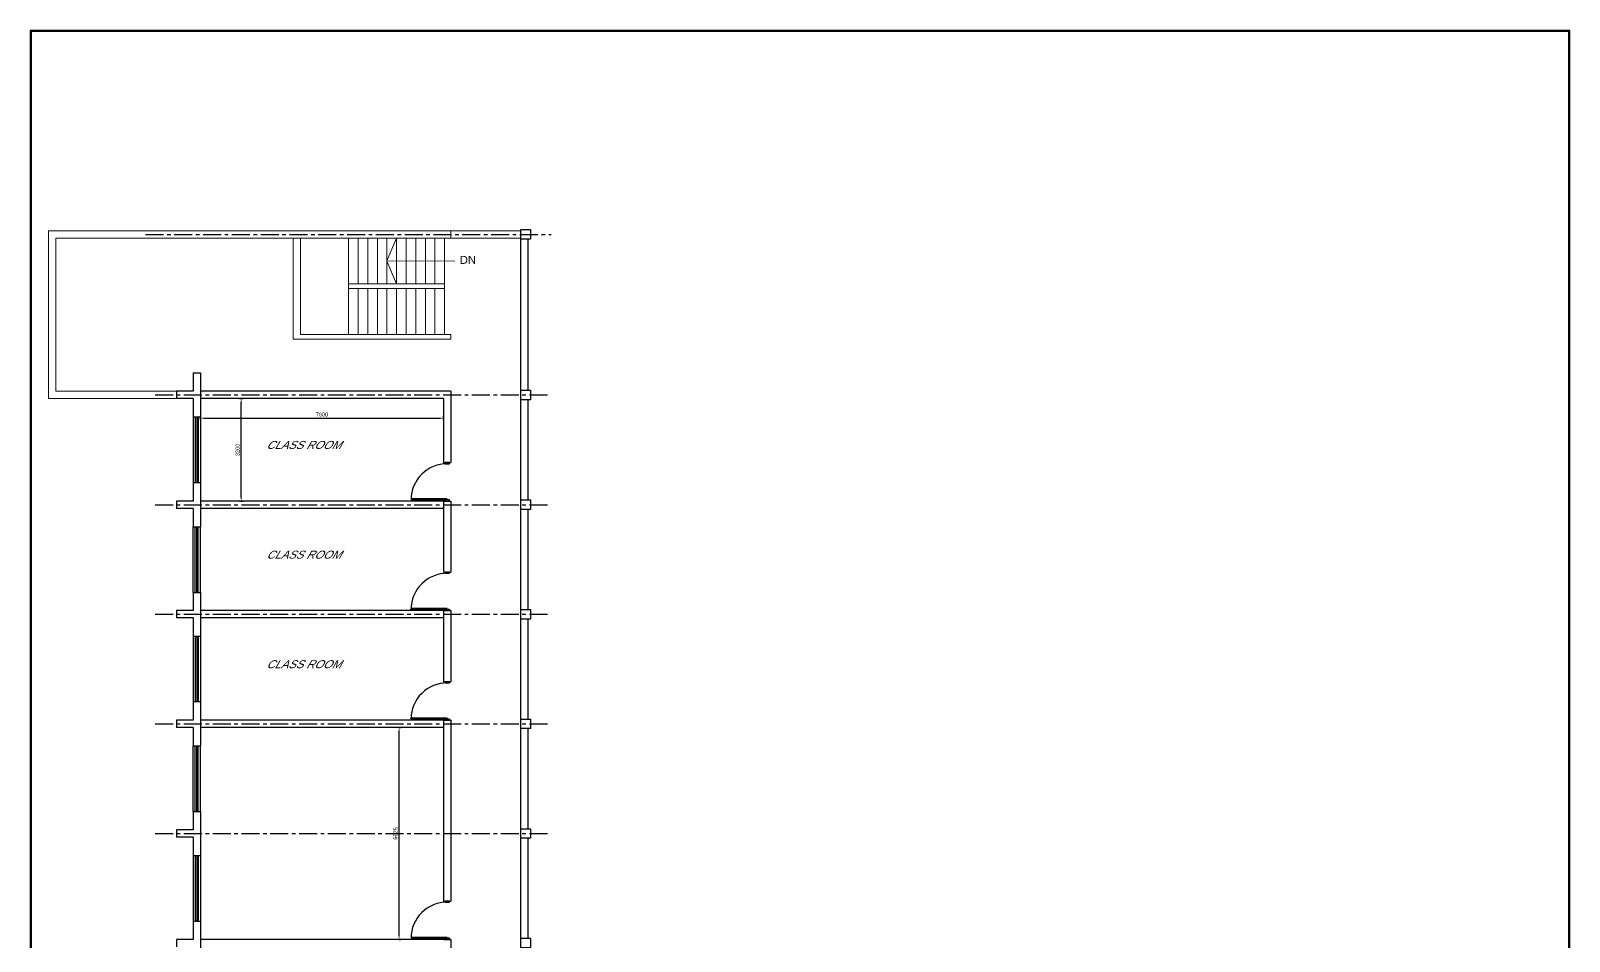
# Model space of a CAD drawing. Extents: x 348043 to 758301, y 133827 to 256568.
# Drawn here: x 407185 to 455259, y 187652 to 216115 of the extents above; entities that cross this region are included whole.
import ezdxf

# ---------------------------------------------------------------- set-up
doc = ezdxf.new("R2010")
doc.units = 0
doc.header["$LTSCALE"] = 900
doc.header["$MEASUREMENT"] = 0
doc.header["$PDMODE"] = 34
doc.linetypes.add('CENTER', pattern=[2, 1.25, -0.25, 0.25, -0.25])
doc.layers.get('DEFPOINTS').update_dxf_attribs({"color": 3, "linetype": 'CONTINUOUS'})
doc.layers.add('COL', color=6, linetype='CONTINUOUS', lineweight=25)
doc.layers.add('door', color=163, linetype='CONTINUOUS')
doc.layers.add('TEXT', color=2, linetype='CONTINUOUS')
doc.styles.add('ROMANS', font='arial.ttf')
doc.dimstyles.new('MSADIM', dxfattribs={"dimscale": 50, "dimtxt": 2.5, "dimasz": 2.5, "dimexe": 1.2, "dimexo": 1, "dimgap": 1, "dimtad": 1, "dimdec": 0, "dimzin": 1, "dimdsep": 46, "dimtxsty": 'ROMANS', "dimcen": 0, "dimclrd": 3, "dimclrt": 6, "dimadec": 0, "dimazin": 0, "dimtfac": 1, "dimtdec": 0, "dimtofl": 0, "dimtmove": 0, "dimatfit": 3, "dimfxl": 1, "dimtvp": 0.1, "dimtolj": 1, "dimtzin": 1, "dimarcsym": 0})

# ---------------------------------------------------------------- blocks, each defined once
blk = doc.blocks.new('*D220')
at = {"layer": 'DEFPOINTS', "color": 0, "lineweight": 50, "ltscale": 1.25}
for p in [(420085, 204004), (412485, 203017), (420085, 203017)]:
    blk.add_point(p, dxfattribs=at)
at = {"layer": 'door', "color": 0, "lineweight": -2, "ltscale": 1.25}
for p, q in [((412485, 203954), (412485, 204064)), ((420085, 203954), (420085, 204064))]:
    blk.add_line(p, q, dxfattribs=at)
at = {"layer": 'door', "color": 3, "lineweight": -2, "ltscale": 1.25}
blk.add_line((412610, 204004), (419960, 204004), dxfattribs=at)
at = {"layer": 'door', "color": 3, "lineweight": 50, "ltscale": 1.25}
for points in [[(412610, 204025), (412610, 203983), (412485, 204004)], [(419960, 204025), (419960, 203983), (420085, 204004)]]:
    blk.add_solid(points, dxfattribs=at)
at = {"layer": 'door', "color": 6, "lineweight": 50, "ltscale": 1.25, "insert": (416285, 204118), "char_height": 125, "attachment_point": 5, "style": 'ROMANS'}
blk.add_mtext('\\A1;7600', dxfattribs=at)
blk = doc.blocks.new('*D221')
at = {"layer": 'DEFPOINTS', "color": 0, "lineweight": 50, "ltscale": 1.25}
for p in [(413620, 204614), (413760, 204614), (413620, 201414)]:
    blk.add_point(p, dxfattribs=at)
at = {"layer": 'door', "color": 0, "lineweight": -2, "ltscale": 1.25}
for p, q in [((413710, 204614), (413820, 204614)), ((413710, 201414), (413820, 201414))]:
    blk.add_line(p, q, dxfattribs=at)
at = {"layer": 'door', "color": 3, "lineweight": -2, "ltscale": 1.25}
blk.add_line((413760, 201539), (413760, 204489), dxfattribs=at)
at = {"layer": 'door', "color": 3, "lineweight": 50, "ltscale": 1.25}
for points in [[(413739, 204489), (413781, 204489), (413760, 204614)], [(413739, 201539), (413781, 201539), (413760, 201414)]]:
    blk.add_solid(points, dxfattribs=at)
at = {"layer": 'door', "color": 6, "lineweight": 50, "ltscale": 1.25, "insert": (413646, 203014), "char_height": 125, "attachment_point": 5, "rotation": 90, "style": 'ROMANS'}
blk.add_mtext('\\A1;3200', dxfattribs=at)
blk = doc.blocks.new('*D222')
at = {"layer": 'DEFPOINTS', "color": 0, "lineweight": 50, "ltscale": 1.25}
for p in [(418669, 194334), (418693, 194334), (418669, 187709)]:
    blk.add_point(p, dxfattribs=at)
at = {"layer": 'door', "color": 0, "lineweight": -2, "ltscale": 1.25}
for p, q in [((418693, 194334), (418753, 194334)), ((418693, 187709), (418753, 187709))]:
    blk.add_line(p, q, dxfattribs=at)
at = {"layer": 'door', "color": 3, "lineweight": -2, "ltscale": 1.25}
blk.add_line((418693, 187834), (418693, 194209), dxfattribs=at)
at = {"layer": 'door', "color": 3, "lineweight": 50, "ltscale": 1.25}
for points in [[(418672, 194209), (418713, 194209), (418693, 194334)], [(418672, 187834), (418713, 187834), (418693, 187709)]]:
    blk.add_solid(points, dxfattribs=at)
at = {"layer": 'door', "color": 6, "lineweight": 50, "ltscale": 1.25, "insert": (418579, 191022), "char_height": 125, "attachment_point": 5, "rotation": 90, "style": 'ROMANS'}
blk.add_mtext('\\A1;6625', dxfattribs=at)

msp = doc.modelspace()

# ---------------------------------------------------------------- linework, layer by layer
at = {"layer": 'COL'}
for points in [[(422799.8, 209599.4), (422499.8, 209599.4), (422499.8, 209899.4), (422799.8, 209899.4)], [(422799.8, 204579.4), (422499.8, 204579.4), (422499.8, 204879.4), (422799.8, 204879.4)], [(422799.8, 204579.4), (422499.8, 204579.4), (422499.8, 204879.4), (422799.8, 204879.4)], [(422799.8, 201149.4), (422499.8, 201149.4), (422499.8, 201449.4), (422799.8, 201449.4)], [(422799.8, 197724.4), (422499.8, 197724.4), (422499.8, 198024.4), (422799.8, 198024.4)], [(422799.8, 194299.4), (422499.8, 194299.4), (422499.8, 194599.4), (422799.8, 194599.4)], [(422799.8, 190869.4), (422499.8, 190869.4), (422499.8, 191169.4), (422799.8, 191169.4)], [(422799.8, 187444.4), (422499.8, 187444.4), (422499.8, 187744.4), (422799.8, 187744.4)]]:
    msp.add_lwpolyline(points, close=True, dxfattribs=at)
at = {"layer": 'door', "color": 3, "lineweight": 5, "ltscale": 1.25}
msp.add_line((407184.7, 159323.1), (407184.7, 212389.9), dxfattribs=at)
at = {"layer": 'door', "color": 4, "lineweight": 20, "ltscale": 1.25}
for p, q in [((422499.8, 209864.4), (407734.8, 209864.4)), ((407734.8, 209864.4), (407734.8, 204614.4)), ((422499.8, 209630.8), (407964.8, 209630.8)), ((407964.8, 204844.4), (407964.8, 209630.8)), ((415383.8, 206472.4), (415383.8, 209630.8)), ((415614.8, 206622.4), (415614.8, 209630.8)), ((417114.8, 208203.4), (417114.8, 209634.4)), ((417414.8, 208209.4), (417414.8, 209634.4)), ((417714.8, 208203.4), (417714.8, 209634.4)), ((418014.8, 208203.4), (418014.8, 209634.4)), ((418313.5, 208918.9), (418613.5, 209628.4)), ((418314.8, 208203.4), (418314.8, 209634.4)), ((418614.8, 208203.4), (418614.8, 209634.4)), ((418914.8, 208203.4), (418914.8, 209634.4)), ((419214.8, 208203.4), (419214.8, 209634.4)), ((419514.8, 208203.4), (419514.8, 209634.4)), ((419814.8, 208203.4), (419814.8, 209634.4)), ((420114.8, 208203.4), (420114.8, 209634.4)), ((420314.8, 209634.4), (420315.7, 209864.4)), ((418313.5, 208918.9), (420432.2, 208917)), ((418313.5, 208915.9), (418613.5, 208203.4)), ((420114.8, 208203.4), (417114.8, 208203.4)), ((417114.8, 208053.4), (417114.8, 208203.4)), ((420114.8, 208053.4), (420114.8, 208203.4)), ((420114.8, 208053.4), (417114.8, 208053.4)), ((417114.8, 208053.4), (417114.8, 206622.4)), ((417414.8, 208047.4), (417414.8, 206622.4)), ((417714.8, 208053.4), (417714.8, 206622.4)), ((418014.8, 208053.4), (418014.8, 206622.4)), ((418314.8, 208053.4), (418314.8, 206622.4)), ((418614.8, 208053.4), (418614.8, 206622.4)), ((418914.8, 208053.4), (418914.8, 206622.4)), ((419214.8, 208053.4), (419214.8, 206622.4)), ((419514.8, 208053.4), (419514.8, 206622.4)), ((419814.8, 208053.4), (419814.8, 206622.4)), ((420114.8, 208053.4), (420114.8, 206622.4)), ((420314.8, 206472.4), (415383.8, 206472.4)), ((420314.8, 206622.4), (415614.8, 206622.4)), ((420314.8, 206622.4), (420314.8, 206472.4)), ((407964.8, 204844.4), (411734.8, 204844.4)), ((407734.8, 204614.4), (411734.8, 204614.4))]:
    msp.add_line(p, q, dxfattribs=at)
at = {"layer": 'door', "linetype": 'CENTER', "ltscale": 0.5}
for p, q in [((410769.3, 209749.4), (423447.8, 209749.4)), ((411070.2, 204729.4), (423447.8, 204729.4)), ((411070.2, 204729.4), (423447.8, 204729.4)), ((411070.2, 201299.4), (423447.8, 201299.4)), ((411070.2, 197874.4), (423447.8, 197874.4)), ((411070.2, 194449.4), (423447.8, 194449.4)), ((411070.2, 191019.4), (423447.8, 191019.4))]:
    msp.add_line(p, q, dxfattribs=at)
at = {"layer": 'door', "color": 3, "ltscale": 1.25}
for p, q in [((422499.8, 204879.4), (422499.8, 209599.4)), ((422729.8, 204879.4), (422729.8, 209599.4)), ((412254.8, 205416.9), (412254.8, 204844.4)), ((412254.8, 205416.9), (412484.8, 205416.9)), ((412254.8, 205416.9), (412254.8, 204844.4)), ((412254.8, 205416.9), (412484.8, 205416.9)), ((412484.8, 205416.9), (412484.8, 204041.9)), ((411734.8, 204844.4), (411734.8, 204614.4)), ((412254.8, 204844.4), (411734.8, 204844.4)), ((411734.8, 204844.4), (411734.8, 204614.4)), ((412254.8, 204844.4), (411734.8, 204844.4)), ((420314.8, 204844.4), (412484.8, 204844.4)), ((420314.8, 204844.4), (412484.8, 204844.4)), ((420314.8, 204844.4), (420314.8, 202614.4)), ((412254.8, 204614.4), (411734.8, 204614.4)), ((412254.8, 204614.4), (411734.8, 204614.4)), ((412254.8, 204614.4), (412254.8, 204041.9)), ((420084.8, 204614.4), (412484.8, 204614.4)), ((420084.8, 204614.4), (412484.8, 204614.4)), ((420084.8, 204614.4), (420084.8, 202573.6)), ((422499.8, 201449.4), (422499.8, 204574.4)), ((422729.8, 201449.4), (422729.8, 204574.4)), ((412254.8, 204041.9), (412484.8, 204041.9)), ((420084.8, 202614.4), (420314.8, 202614.4)), ((412254.8, 201991.9), (412254.8, 201414.4)), ((412254.8, 201991.9), (412484.8, 201991.9)), ((412484.8, 201991.9), (412484.8, 200606.9)), ((420084.8, 201473.1), (420084.8, 199189.4)), ((411734.8, 201414.4), (411734.8, 201184.4)), ((412254.8, 201414.4), (411734.8, 201414.4)), ((412254.8, 201184.4), (411734.8, 201184.4)), ((412254.8, 201184.4), (412254.8, 200606.9)), ((420084.8, 201414.4), (412484.8, 201414.4)), ((420084.8, 201184.4), (412484.8, 201184.4)), ((420084.8, 201414.4), (420314.8, 201414.4)), ((420314.8, 201414.4), (420314.8, 199189.4)), ((422499.8, 198024.4), (422499.8, 201149.4)), ((422729.8, 198024.4), (422729.8, 201149.4)), ((412254.8, 200606.9), (412484.8, 200606.9)), ((420084.8, 199189.4), (420314.8, 199189.4)), ((412254.8, 198556.9), (412254.8, 197989.4)), ((412254.8, 198556.9), (412484.8, 198556.9)), ((412484.8, 198556.9), (412484.8, 197191.9)), ((411734.8, 197989.4), (411734.8, 197759.4)), ((412254.8, 197989.4), (411734.8, 197989.4)), ((412254.8, 197759.4), (411734.8, 197759.4)), ((412254.8, 197759.4), (412254.8, 197191.9)), ((420084.8, 197989.4), (412484.8, 197989.4)), ((420314.8, 197989.4), (412484.8, 197989.4)), ((420084.8, 197759.4), (412484.8, 197759.4)), ((420084.8, 197759.4), (412484.8, 197759.4)), ((420084.8, 197989.4), (420084.8, 195764.4)), ((420084.8, 197989.4), (420314.8, 197989.4)), ((420314.8, 197989.4), (420314.8, 195764.4)), ((422499.8, 194599.4), (422499.8, 197724.4)), ((422729.8, 194599.4), (422729.8, 197724.4)), ((412254.8, 197191.9), (412484.8, 197191.9)), ((420084.8, 195764.4), (420314.8, 195764.4)), ((412254.8, 195141.9), (412254.8, 194564.4)), ((412254.8, 195141.9), (412484.8, 195141.9)), ((412484.8, 195141.9), (412484.8, 193756.9)), ((411734.8, 194564.4), (411734.8, 194334.4)), ((412254.8, 194564.4), (411734.8, 194564.4)), ((412254.8, 194334.4), (411734.8, 194334.4)), ((412254.8, 194334.4), (412254.8, 193756.9)), ((420314.8, 194564.4), (412484.8, 194564.4)), ((420084.8, 194334.4), (412484.8, 194334.4)), ((420084.8, 194564.4), (420084.8, 188909.4)), ((420084.8, 194564.4), (420314.8, 194564.4)), ((420197.7, 194623.1), (420197.7, 194599.6)), ((420314.8, 194564.4), (420314.8, 188909.4)), ((422499.8, 191169.4), (422499.8, 194294.4)), ((422729.8, 191169.4), (422729.8, 194294.4)), ((412254.8, 193756.9), (412484.8, 193756.9)), ((412254.8, 191706.9), (412254.8, 191134.4)), ((412254.8, 191706.9), (412484.8, 191706.9)), ((412484.8, 191706.9), (412484.8, 190331.9)), ((411734.8, 191134.4), (411734.8, 190904.4)), ((412254.8, 191134.4), (411734.8, 191134.4)), ((412254.8, 190904.4), (411734.8, 190904.4)), ((412254.8, 190904.4), (412254.8, 190331.9)), ((422499.8, 187744.4), (422499.8, 190869.4)), ((422729.8, 187744.4), (422729.8, 190869.4)), ((412254.8, 190331.9), (412484.8, 190331.9)), ((420084.8, 188909.4), (420314.8, 188909.4)), ((412254.8, 188281.9), (412254.8, 187709.4)), ((412254.8, 188281.9), (412484.8, 188281.9)), ((412484.8, 188281.9), (412484.8, 186906.9)), ((411734.8, 187709.4), (411734.8, 187479.4)), ((412254.8, 187709.4), (411734.8, 187709.4)), ((420084.8, 187709.4), (412484.8, 187709.4)), ((420314.8, 187709.4), (412484.8, 187709.4)), ((420084.8, 187709.4), (420314.8, 187709.4)), ((420197.8, 187768.1), (420197.8, 187744.6)), ((420314.8, 187709.4), (420314.8, 179254.4))]:
    msp.add_line(p, q, dxfattribs=at)
at = {"layer": 'door', "color": 13, "ltscale": 1.25}
for p, q in [((412254.8, 204041.9), (412254.8, 201991.9)), ((412319.8, 204041.9), (412319.8, 201991.9)), ((412369.8, 204041.9), (412369.8, 201991.9)), ((412419.8, 204041.9), (412419.8, 201991.9)), ((412484.8, 204041.9), (412484.8, 201991.9)), ((412254.8, 198556.9), (412254.8, 200606.9)), ((412319.8, 198556.9), (412319.8, 200606.9)), ((412369.8, 198556.9), (412369.8, 200606.9)), ((412419.8, 198556.9), (412419.8, 200606.9)), ((412484.8, 198556.9), (412484.8, 200606.9)), ((412254.8, 197191.9), (412254.8, 195141.9)), ((412319.8, 197191.9), (412319.8, 195141.9)), ((412369.8, 197191.9), (412369.8, 195141.9)), ((412419.8, 197191.9), (412419.8, 195141.9)), ((412484.8, 197191.9), (412484.8, 195141.9)), ((420197.8, 194623.1), (419068.3, 194623.1)), ((420197.7, 194599.6), (419068.3, 194599.6)), ((412254.8, 191706.9), (412254.8, 193756.9)), ((412319.8, 191706.9), (412319.8, 193756.9)), ((412369.8, 191706.9), (412369.8, 193756.9)), ((412419.8, 191706.9), (412419.8, 193756.9)), ((412484.8, 191706.9), (412484.8, 193756.9)), ((412254.8, 190331.9), (412254.8, 188281.9)), ((412319.8, 190331.9), (412319.8, 188281.9)), ((412369.8, 190331.9), (412369.8, 188281.9)), ((412419.8, 190331.9), (412419.8, 188281.9)), ((412484.8, 190331.9), (412484.8, 188281.9)), ((420197.8, 187768.1), (419068.3, 187768.1)), ((420197.7, 187744.6), (419068.3, 187744.6))]:
    msp.add_line(p, q, dxfattribs=at)
at = {"layer": 'door', "color": 1, "lineweight": 50, "ltscale": 1.25}
for p, q in [((420197.8, 201473.1), (419068.3, 201473.1)), ((420197.7, 201449.6), (419068.3, 201449.6)), ((420197.8, 198048.1), (419068.3, 198048.1)), ((419068.3, 198048.1), (419068.3, 198024.6)), ((420197.7, 198024.6), (419068.3, 198024.6)), ((419068.3, 194623.1), (419068.3, 194599.6))]:
    msp.add_line(p, q, dxfattribs=at)
msp.add_lwpolyline([(407184.7, 159323.1), (455259, 159323.1), (455259, 216115), (407184.7, 216115)], close=True, dxfattribs=at)
at = {"layer": 'door', "color": 13, "ltscale": 1.25}
for points in [[(420272.7, 202578.9), (420272.8, 202614.1), (420131.2, 202614.7), (420131.1, 202579.5)], [(420268.3, 201414.2), (420268.5, 201449.4), (420126.9, 201449.9), (420126.7, 201414.7)], [(420272.7, 199153.9), (420272.8, 199189.1), (420131.2, 199189.7), (420131.1, 199154.5)], [(420268.3, 197989.2), (420268.5, 198024.4), (420126.9, 198024.9), (420126.7, 197989.7)], [(420272.7, 195728.9), (420272.8, 195764.1), (420131.2, 195764.7), (420131.1, 195729.5)], [(420268.3, 194564.2), (420268.5, 194599.4), (420126.9, 194599.9), (420126.7, 194564.7)], [(420272.7, 188873.9), (420272.8, 188909.1), (420131.2, 188909.7), (420131.1, 188874.5)], [(420268.3, 187709.2), (420268.5, 187744.4), (420126.9, 187744.9), (420126.7, 187709.7)]]:
    msp.add_lwpolyline(points, close=True, dxfattribs=at)
for centre in [(420197.7, 201449.6), (420197.7, 198024.6), (420197.7, 194599.6), (420197.7, 187744.6)]:
    msp.add_arc(centre, 1129.6, 89.78496, 179.78496, dxfattribs=at)

# ---------------------------------------------------------------- texts
at = {"layer": 'door', "color": 4, "lineweight": 20, "ltscale": 1.25, "style": 'ROMANS'}
msp.add_text('DN', height=250, dxfattribs=at).set_placement((420592.2, 208827.7))
at = {"layer": 'TEXT', "color": 4, "style": 'ROMANS', "oblique": 30}
for p in [(414541.7, 203042), (414541.7, 199612), (414541.7, 196187)]:
    msp.add_text('CLASS ROOM', height=250, dxfattribs=at).set_placement(p)

# ---------------------------------------------------------------- dimensions: what is measured, and where the dimension line sits
at = {"layer": 'door', "color": 1, "lineweight": 50, "ltscale": 1.25}
for base, p1, p2, picture, middle in [((413760, 204614.4), (413619.8, 201414.4), (413619.8, 204614.4), '*D221', (413646.1, 203014.4)), ((418692.5, 194334.4), (418669, 187709.4), (418669, 194334.4), '*D222', (418578.7, 191021.9))]:
    dim = msp.add_linear_dim(base=base, p1=p1, p2=p2, angle=90, dimstyle='MSADIM', override={"dimfxlon": 1}, dxfattribs=at)
    dim.commit()
    dim.dimension.update_dxf_attribs({"geometry": picture, "text_midpoint": middle})
dim = msp.add_linear_dim(base=(420084.8, 204004), p1=(412484.8, 203016.9), p2=(420084.8, 203016.9), dimstyle='MSADIM', override={"dimfxlon": 1}, dxfattribs=at)
dim.commit()
dim.dimension.update_dxf_attribs({"geometry": '*D220', "text_midpoint": (416284.8, 204117.8)})

doc.saveas('drawing.dxf')
